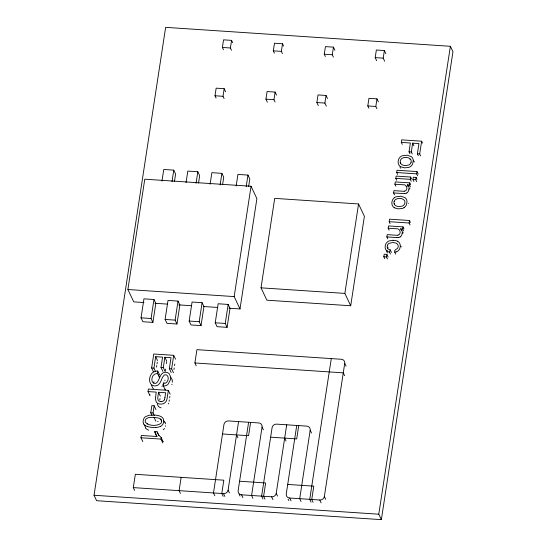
<?xml version="1.0" encoding="UTF-8"?>
<svg xmlns="http://www.w3.org/2000/svg" width="547" height="547" viewBox="0 0 547 547"><rect width="100%" height="100%" fill="white"/><g stroke="black" fill="none" stroke-linecap="round" stroke-linejoin="round"><path stroke-width="0.82" d="M386.968 251.039L387.009 250.225M144.989 425.197L144.989 425.675M172.346 382.25L172.189 380.083M153.734 383.126L153.96 381.69M159.348 377.348L157.509 373.457L157.755 371.044L155.779 371.201A6.974 6.338 -25.3 0 0 153.509 372.056A6.373 5.785 -25.3 0 0 152.004 373.225C149.543 376.049 148.504 380.815 150.842 384.015A5.668 5.149 -25.3 0 0 151.697 384.828L152.702 385.416A5.47 4.971 -25.3 0 0 154.172 385.84A5.942 5.395 -25.3 0 0 155.355 385.881L156.107 385.785A4.889 4.438 -25.3 0 0 157.18 385.45A4.793 4.355 -25.3 0 0 158.179 384.883C161.502 382.538 161.276 377.669 164.25 375.126A2.284 2.072 -25.3 0 1 164.948 374.866L166.028 374.852A2.578 2.338 -25.3 0 1 166.842 375.146C169.837 377.526 167.731 383.789 163.662 383.474L163.403 386.004L165.235 389.895M159.362 377.198L159.457 376.295M165.256 389.737L165.324 389.102M402.291 233.282L402.271 231.333A4.991 4.533 -25.3 0 0 401.539 229.713L400.664 228.817L402.715 228.954L403.631 230.896M409.026 189.283L408.999 187.334A4.991 4.533 -25.3 0 0 408.274 185.713L407.399 184.818L409.443 184.954L410.366 186.896M94.043 495.261L165.638 27.35L450.386 46.297L452.957 51.739L381.362 519.65L96.614 500.703L94.043 495.261L378.784 514.207L381.362 519.65M143.936 302.553L133.735 301.869L127.889 289.513L144.77 179.19L251.052 186.26L256.892 198.623L240.01 308.939L228.961 308.207M141.037 317.848L143.95 298.826L153.974 299.496L155.813 303.38L152.9 322.402L142.876 321.739L141.037 317.848L151.061 318.511L152.9 322.402M161.967 181.064L163.738 169.488L173.768 170.151L175.608 174.042L174.466 181.488M151.061 318.511L153.974 299.496M171.997 181.727L173.768 170.151M134.651 490.44L133.311 487.609L135.348 474.297L223.826 480.184L221.788 493.497L223.128 496.327M142.794 441.648L140.962 437.757L141.311 435.467L156.934 436.506A15.87 14.42 -25.3 0 1 154.767 431.59M149.864 395.467L148.025 391.577L148.408 389.061L168.339 390.387L170.179 394.278M153.475 371.864L151.635 367.974L153.775 353.998L173.707 355.324L175.546 359.215M155.464 371.372L153.933 368.131L155.683 356.671L162.568 357.129L160.996 367.44L162.835 371.331M149.912 395.153L149.987 394.681M156.524 367.105L156.77 365.471M157.023 363.837L157.276 362.196M151.977 415.419L150.753 412.828L151.861 405.607L154.151 405.765L155.991 409.648M165.098 319.448L168.011 300.426L178.035 301.096L179.874 304.987L176.961 324.002L166.938 323.339L165.098 319.448L175.129 320.118L176.961 324.002M186.028 182.664L187.806 171.088L197.829 171.751L199.669 175.642L198.527 183.088M154.275 415.576L153.051 412.978L154.151 405.765M164.914 397.635L165.659 392.753L158.534 392.281L157.7 398.107L158.254 400.411A3.145 2.858 -25.3 0 0 159.45 401.293L160.367 401.532A5.449 4.95 -25.3 0 0 160.934 401.58M165.126 371.481L163.286 367.591L164.866 357.28L171.026 357.69L169.344 368.692L171.184 372.582M159.786 400.014L160.011 398.537M165.249 370.688L165.488 369.102M166.343 363.55L166.582 361.964M175.129 320.118L178.035 301.096M196.058 183.334L197.829 171.751M168.339 390.387L167.204 397.792A17.429 15.836 -25.3 0 1 166.678 400.151C165.837 403.125 162.459 404.643 159.567 403.987A6.256 5.682 -25.3 0 1 156.428 402.332L155.355 399.036L156.237 392.124L148.025 391.577M173.474 372.733L171.642 368.842L173.707 355.324M162.849 442.981L161.009 439.091L161.235 437.614L158.739 435.159L157.064 431.768L154.698 431.61L156.538 435.501M216.086 98.057L214.998 95.766L216.161 88.156L224.188 88.689L225.631 91.752M223.477 49.75L222.39 47.452L223.559 39.842L231.579 40.375L232.66 42.673M169.119 401.238L169.317 399.932M169.645 397.758L169.85 396.452M173.967 369.553L174.206 367.96M174.575 365.574L174.814 363.987M163.047 441.689L161.235 437.614M224.106 98.59L223.019 96.299L224.188 88.689M231.497 50.283L230.41 47.986L231.579 40.375M189.159 321.048L192.072 302.026L202.096 302.696L203.935 306.587L201.029 325.609L190.999 324.939L189.159 321.048L199.19 321.718L201.029 325.609M210.096 184.264L211.867 172.688L221.891 173.351L223.73 177.242L222.588 184.688M199.19 321.718L202.096 302.696M220.12 184.934L221.891 173.351M196.223 365.799L194.889 362.969L196.927 349.656L341.301 359.263A4.116 3.74 -25.3 0 1 344.726 363.331L346.066 366.162M181.146 477.34L179.108 490.659L180.448 493.483M215.231 322.785L218.144 303.763L228.167 304.426L230.007 308.317L227.094 327.338L217.07 326.675L215.231 322.785L225.255 323.448L227.094 327.338M236.16 186.001L237.931 174.418L247.962 175.088L249.801 178.978L248.659 186.424M225.255 323.448L228.167 304.426M246.191 186.664L247.962 175.088M240.01 308.939L234.171 296.583L251.052 186.26M267.38 102.214L265.931 99.151L267.1 91.54L275.12 92.081L276.563 95.137M274.409 53.134L273.322 50.837L274.491 43.234L282.512 43.767L283.599 46.057M275.038 101.981L273.951 99.684L275.12 92.081M282.43 53.668L281.349 51.37L282.512 43.767M229.439 492.902L228.106 490.071L238.581 421.6M261.022 287.831L274.71 198.376L358.552 203.956L364.391 216.311L350.702 305.766L266.861 300.187L261.022 287.831L344.863 293.404L350.702 305.766M248.605 422.263L238.13 490.741A4.116 3.74 -25.3 0 0 241.555 494.809L242.895 497.64M250.615 422.4L248.577 435.713L222.506 433.976M214.821 495.773L213.487 492.943L223.962 424.472A4.116 3.74 -25.3 0 1 228.557 420.93L258.635 422.934A4.116 3.74 -25.3 0 1 262.061 427.002L251.586 495.479L252.919 498.31M318.313 105.598L316.863 102.542L318.033 94.932L326.053 95.465L327.496 98.528M325.342 56.526L324.262 54.228L325.424 46.618L333.444 47.151L334.894 50.215M326.333 106.139L324.884 103.075L326.053 95.465M333.362 57.059L332.282 54.762L333.444 47.151M277.568 496.102L276.228 493.278L286.71 424.8M296.734 425.47L286.259 493.941A4.116 3.74 -25.3 0 0 289.684 498.016L291.018 500.84M298.737 425.6L296.7 438.913L270.635 437.183M262.95 498.973L261.61 496.143L272.091 427.672A4.116 3.74 -25.3 0 1 276.679 424.13L306.758 426.134A4.116 3.74 -25.3 0 1 310.19 430.209L299.708 498.679L301.048 501.51M368.883 108.224L367.796 105.927L368.965 98.323L376.986 98.857L378.428 101.913M376.637 60.676L375.194 57.62L376.357 50.009L384.377 50.543L385.826 53.606M331.277 358.593L309.739 499.349L311.072 502.173M344.863 293.404L358.552 203.956M376.904 108.757L375.823 106.46L376.986 98.857M384.657 61.209L383.215 58.153L384.377 50.543M325.691 499.308L324.357 496.478L344.726 363.331M384.732 258.697L383.816 256.748L384.199 254.232L386.859 254.403L388.083 257.001M387.768 238.875L386.852 236.926L387.201 234.636L395.925 235.217A8.28 7.528 -25.3 0 0 397.984 235.176M389.102 230.164L388.179 228.215L388.534 225.925L403.03 226.889L403.946 228.837M390.1 223.634L389.184 221.685L389.567 219.169L409.498 220.496L410.421 222.438M394.503 194.869L393.58 192.927L393.936 190.636L402.66 191.218A8.28 7.528 -25.3 0 0 404.718 191.177M395.837 186.165L394.913 184.216L395.262 181.925L409.758 182.889L410.681 184.838M396.725 180.319L395.809 178.377L396.158 176.086L410.653 177.05L411.576 178.992M397.621 174.479L396.705 172.531L397.054 170.24L416.985 171.567L418.209 174.158M402.236 144.34L401.313 142.398L401.703 139.875L421.634 141.201L422.551 143.143M387.392 258.875L386.476 256.926L386.859 254.403M409.942 153.769L409.026 151.82L410.373 142.999L401.313 142.398M412.24 153.919L411.317 151.977L412.67 143.15L418.954 143.567L417.388 153.769L418.311 155.71M402.715 228.954L403.03 226.889M409.443 184.954L409.758 182.889M411.221 181.283L410.305 179.341L410.653 177.05M413.881 181.46L412.964 179.519L413.313 177.221L416.089 177.413L417.012 179.354M410.031 224.961L409.115 223.012L409.498 220.496M416.657 181.645L415.741 179.703L416.089 177.413M417.552 175.799L416.636 173.857L416.985 171.567M420.602 155.868L419.686 153.919L421.634 141.201M378.784 514.207L450.386 46.297M411.064 162.288L411.112 162.083A4.971 4.52 -25.3 0 0 411.194 161.433A4.068 3.699 -25.3 0 0 410.523 159.177C408.404 156.934 404.411 156.839 401.895 158.452A4.068 3.692 -25.3 0 0 400.411 160.503L400.363 160.715A4.964 4.513 -25.3 0 0 400.247 161.358L400.233 161.57A4.034 3.665 -25.3 0 0 400.917 163.82L402.312 164.92L404.507 165.509A11.952 10.858 -25.3 0 0 405.505 165.591L408.732 165.03A4.02 3.658 -25.3 0 0 409.347 164.674L409.71 164.394A4.048 3.679 -25.3 0 0 411.071 162.288M171.915 384.685L172.045 384.206M387.358 245.692L387.481 245.295M394.148 201.528L394.086 201.734A4.964 4.513 -25.3 0 0 393.97 202.383L393.956 202.595A4.034 3.665 -25.3 0 0 394.64 204.838L396.035 205.945L398.23 206.527A11.952 10.858 -25.3 0 0 399.228 206.609L402.455 206.055A4.02 3.658 -25.3 0 0 403.071 205.693L403.433 205.412A4.048 3.679 -25.3 0 0 404.794 203.313L404.835 203.101A4.971 4.52 -25.3 0 0 404.917 202.458A4.068 3.699 -25.3 0 0 404.247 200.195C402.127 197.952 398.134 197.864 395.618 199.477A4.068 3.692 -25.3 0 0 394.134 201.528M390.442 254.095L389.526 252.153L390.237 249.883L388.452 249.179A3.241 2.94 -25.3 0 1 387.768 248.523M387.372 248.605L387.761 247.702A6.051 5.497 -25.3 0 1 388.09 247.148M163.676 382.879L163.963 382.182M163.109 384.22L163.382 383.577M164.421 399.679L164.62 399.084A17.538 15.938 -25.3 0 0 164.907 397.635M400.507 163.232L400.636 162.931A6.236 5.668 -25.3 0 1 400.78 162.637M394.23 204.257L394.36 203.949A6.236 5.668 -25.3 0 1 394.661 203.368M162.603 385.341L162.849 384.808M161.953 386.585L162.158 386.23M164.763 380.527L165.009 380.11M394.312 197.754L394.578 197.549A5.949 5.402 -25.3 0 1 395.768 196.852L400.896 196.202L405.04 197.658A5.778 5.251 -25.3 0 1 405.983 198.65A6.673 6.065 -25.3 0 1 407.009 201.809L406.353 204.961A6.311 5.73 -25.3 0 1 402.476 208.428L398.325 208.865L394.435 207.819M396.096 251.887L394.77 252.153C393.402 249.022 398.797 249.61 398.189 246.253A3.925 3.562 -25.3 0 0 397.416 244.085L395.96 243.094L393.669 242.595A13.545 12.307 -25.3 0 0 392.63 242.54L388.999 243.374A3.856 3.501 -25.3 0 0 387.474 245.288M404.718 191.149C408.684 190.137 406.845 183.73 402.749 184.742L394.913 184.216M397.984 235.148C401.949 234.137 400.11 227.73 396.014 228.742L388.179 228.215M155.745 427.46L157.269 427.296A11.07 10.058 -25.3 0 0 160.428 426.373M404.65 193.563L404.541 193.57A14.666 13.326 -25.3 0 1 403.228 193.556L393.58 192.927M397.915 237.562L397.806 237.569A14.666 13.326 -25.3 0 1 396.5 237.555M157.509 373.457L154.876 374.052L153.208 375.495A6.42 5.832 -25.3 0 0 152.64 376.418C151.642 378.462 151.287 381.813 153.645 383.064A3.009 2.735 -25.3 0 0 154.719 383.344A3.371 3.063 -25.3 0 0 155.177 383.344L155.396 383.324A2.721 2.475 -25.3 0 0 156.421 382.989L157.851 381.457L160.736 375.331A7.508 6.824 -25.3 0 1 161.632 374.107L162.719 373.143A4.595 4.171 -25.3 0 1 163.929 372.534A4.526 4.116 -25.3 0 1 164.893 372.309L165.563 372.268A5.34 4.855 -25.3 0 1 166.644 372.384A5.135 4.663 -25.3 0 1 167.676 372.719L168.613 373.28A4.978 4.526 -25.3 0 1 169.406 374.059L170.349 376.192L170.466 378.825A12.909 11.726 -25.3 0 1 170.206 380.315L168.032 384.315A5.408 4.916 -25.3 0 1 166.664 385.286A5.983 5.436 -25.3 0 1 164.681 385.929L163.403 386.004M158.589 374.955L159.594 374.934L157.755 371.044M393.163 240.249L389.013 240.947A5.949 5.402 -25.3 0 0 387.83 241.624L387.563 241.829A6.051 5.497 -25.3 0 0 385.922 243.812L385.341 245.371A8.868 8.055 -25.3 0 0 385.17 246.341L385.129 247.148A5.942 5.402 -25.3 0 0 388.138 251.736L389.526 252.153M396.5 237.562L386.852 236.926M154.028 417.327L148.716 417.511L146.186 418.865A3.391 3.084 -25.3 0 0 145.317 420.479A3.726 3.385 -25.3 0 0 145.242 421.087A3.364 3.056 -25.3 0 0 145.523 422.407C149.03 426.106 156.469 426.236 160.668 423.597A3.412 3.097 -25.3 0 0 161.502 422.154L161.556 421.949A4.096 3.72 -25.3 0 0 161.632 421.334L161.632 421.142A3.323 3.022 -25.3 0 0 161.112 419.57L158.883 418.127L154.028 417.327L155.868 421.217M222.39 47.452L230.41 47.986M273.322 50.837L281.349 51.37M324.262 54.228L332.282 54.762M375.194 57.62L383.215 58.153M214.998 95.766L223.019 96.299M265.931 99.151L273.951 99.684M316.863 102.542L324.884 103.075M367.796 105.927L375.823 106.46M409.026 151.82L411.317 151.977M417.388 153.769L419.686 153.919M396.705 172.531L416.636 173.857M395.809 178.377L410.305 179.341M412.964 179.519L415.741 179.703M406.161 186.418L407.071 186.479M409.621 188.736L410.004 188.756M389.184 221.685L409.115 223.012M402.886 232.735L403.399 232.769M383.816 256.748L386.476 256.926M127.889 289.513L234.171 296.583M154.986 303.284L167.744 304.132M178.794 304.87L191.546 305.718M203.45 306.511L217.904 307.469M194.889 362.969L343.277 372.842L344.61 375.673M160.996 367.44L163.286 367.591M169.344 368.692L171.642 368.842M151.635 367.974L153.933 368.131M150.753 412.828L153.051 412.978M140.962 437.757L161.009 439.091M239.586 481.23L265.651 482.967L263.613 496.279L264.953 499.11M287.708 484.43L313.78 486.167L311.742 499.479L313.075 502.31M133.311 487.609L223.511 493.613A4.116 3.74 -25.3 0 0 228.106 490.071M241.555 494.809L271.633 496.813A4.116 3.74 -25.3 0 0 276.228 493.278M289.684 498.016L319.763 500.013A4.116 3.74 -25.3 0 0 324.357 496.478M157.591 421.375L158.117 421.443M409.935 159.198L410.366 159.286M147.416 426.544L150.042 427.152A28.417 25.818 -25.3 0 0 152.045 427.378A28.225 25.641 -25.3 0 0 155.745 427.474M163.074 441.504L162.179 440.861M412.67 143.15L413.894 145.748M407.399 184.818L408.007 186.117M400.664 228.817L401.587 230.766M394.77 252.153L395.686 254.102M390.237 249.883L391.461 252.475M310.19 430.209L311.523 433.033M319.763 500.013L321.103 502.843M284.672 438.113L286.006 440.944M262.061 427.002L263.401 429.833M288.16 499.254L288.775 500.546M271.633 496.813L272.974 499.643M236.543 434.913L237.883 437.744M239.114 494.105L240.037 496.047M164.866 357.28L166.705 361.17M223.511 493.613L224.851 496.437M155.683 356.671L157.522 360.562M158.534 392.281L160.374 396.172M160.572 418.981L161.488 420.93M157.064 431.768L158.904 435.658M172.093 379.68L171.245 377.943A4.978 4.526 -25.3 0 0 170.452 377.17M151.505 385.266L152.681 387.905A5.668 5.149 -25.3 0 0 153.536 388.719M157.29 404.042L158.281 406.216A6.256 5.682 -25.3 0 0 161.112 407.816M163.717 420.67L163.703 421.395A5.976 5.429 -25.3 0 1 160.503 426.482M156.927 436.691A15.87 14.42 -25.3 0 1 156.668 435.768M164.004 421.279A7.118 6.468 -25.3 0 1 164.914 422.25M164.873 422.277A5.381 4.889 -25.3 0 1 165.481 423.877M165.447 425.792A5.976 5.429 -25.3 0 1 165.358 426.352M164.442 428.472A5.976 5.429 -25.3 0 1 163.245 429.751M148.736 430.195A7.706 7.002 -25.3 0 1 145.748 428.192M145.673 427.966A5.381 4.889 -25.3 0 1 144.996 425.675M147.205 424.171A3.391 3.084 -25.3 0 1 147.423 423.604M163.71 420.67A5.381 4.889 -25.3 0 0 163.033 418.387A7.118 6.468 -25.3 0 0 160.49 416.356A10.42 9.47 -25.3 0 0 159.457 415.911L156.449 415.241A29.531 26.83 -25.3 0 0 154.37 415.036L148.921 415.276L145.365 416.746A5.354 4.868 -25.3 0 0 143.943 418.393L143.287 420.205A8.232 7.48 -25.3 0 0 143.164 421.053L143.15 421.785A5.381 4.889 -25.3 0 0 143.834 424.082M147.444 426.469A7.706 7.002 -25.3 0 1 143.765 424.13M168.743 403.194A17.429 15.836 -25.3 0 1 168.558 403.918M164.544 399.741A3.453 3.132 -25.3 0 1 160.948 401.512M387.351 253.001A5.942 5.402 -25.3 0 1 386.948 251.039M400.78 246.191A5.648 5.128 -25.3 0 1 401.293 246.834M393.156 240.297A10.632 9.661 -25.3 0 1 397.58 241.227M397.553 241.282A5.648 5.128 -25.3 0 1 399.85 243.668A7.302 6.632 -25.3 0 1 400.192 247.005A8.766 7.966 -25.3 0 1 400.089 247.545L399.789 248.543A5.367 4.875 -25.3 0 1 396.11 251.928M387.72 248.55A4 3.631 -25.3 0 1 387.392 245.706M402.134 233.282A5.067 4.602 -25.3 0 1 400.096 237.042M400.028 236.967A4.93 4.479 -25.3 0 1 398.107 237.535M408.267 203.258A6.673 6.065 -25.3 0 1 408.383 203.505M404.554 207.258A6.66 6.051 -25.3 0 1 404.007 207.669M394.428 207.826A6.126 5.566 -25.3 0 1 392.315 205.364A7.289 6.619 -25.3 0 1 391.946 202.028A8.916 8.102 -25.3 0 1 392.083 201.33L392.52 200.058A6.236 5.668 -25.3 0 1 394.312 197.754M408.869 189.283A5.067 4.602 -25.3 0 1 406.824 193.043M406.756 192.968A4.93 4.479 -25.3 0 1 404.835 193.535M413.894 161.249A5.778 5.251 -25.3 0 1 414.1 161.515A6.673 6.065 -25.3 0 1 414.414 161.987M400.425 168.237A7.289 6.619 -25.3 0 1 400.076 167.033M413.286 160.784L412.629 163.943A6.311 5.73 -25.3 0 1 410.838 166.24A6.66 6.051 -25.3 0 1 410.284 166.65A6.29 5.716 -25.3 0 1 408.739 167.423L404.602 167.847L400.712 166.794A6.126 5.566 -25.3 0 1 398.592 164.346A7.289 6.619 -25.3 0 1 398.23 161.009A8.916 8.102 -25.3 0 1 398.36 160.312L398.797 159.04A6.236 5.668 -25.3 0 1 400.589 156.729L400.855 156.524A5.949 5.402 -25.3 0 1 402.045 155.827L407.173 155.177L411.317 156.64A5.778 5.251 -25.3 0 1 412.26 157.625A6.673 6.065 -25.3 0 1 413.286 160.784"/></g></svg>
